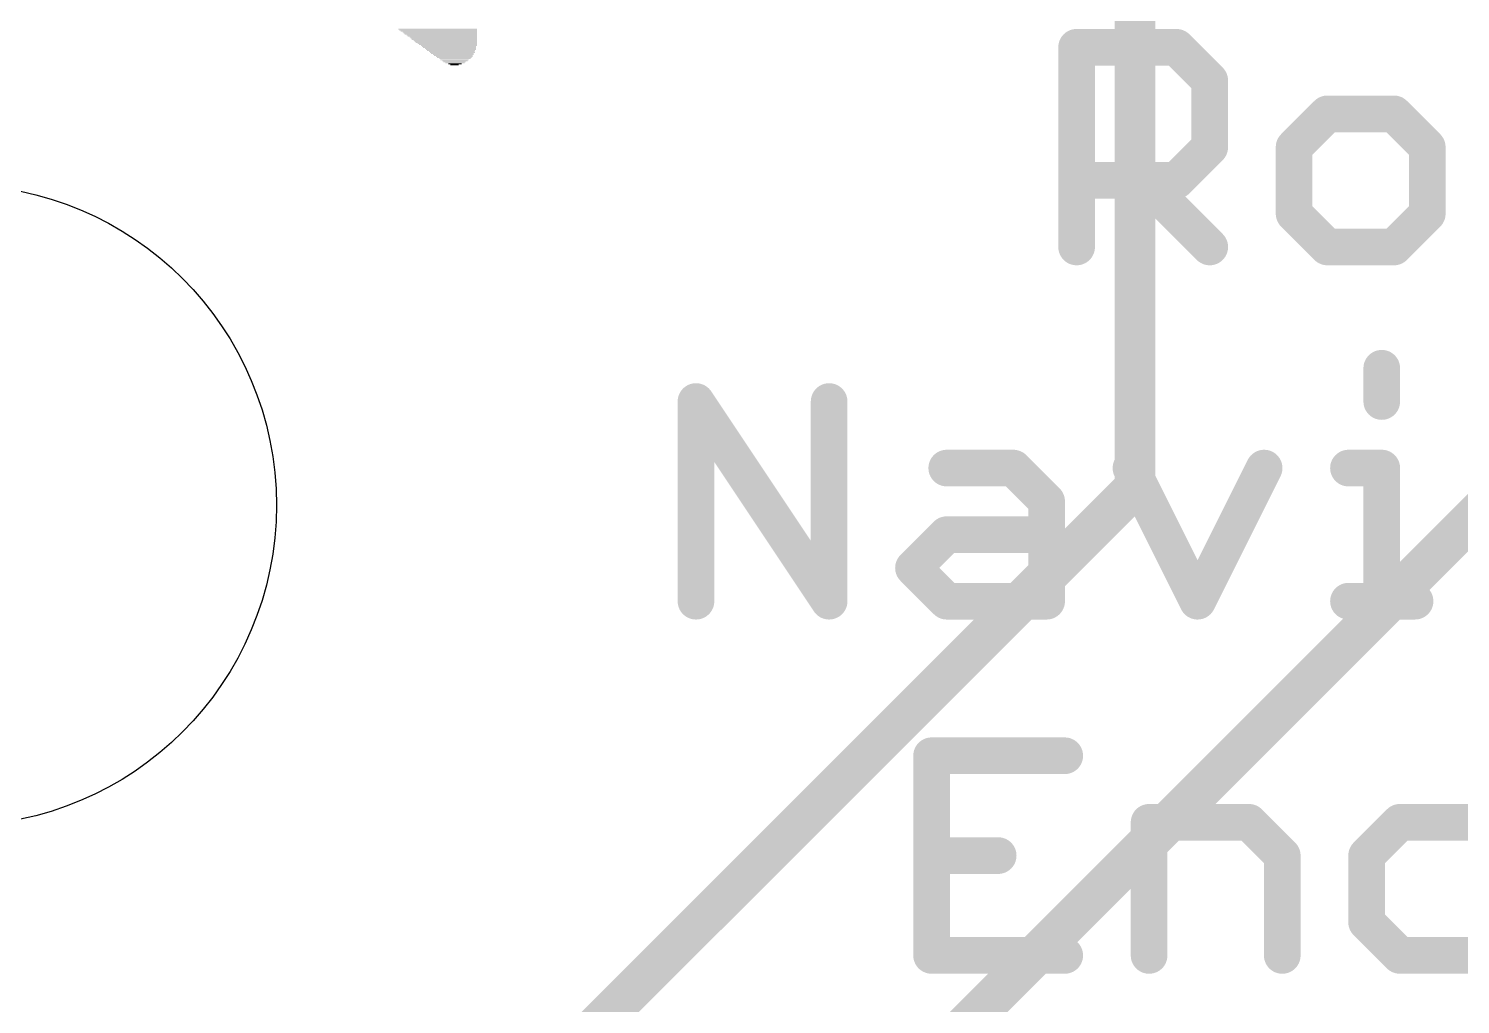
# Model space of a CAD drawing. Extents: x -17.9 to 17.9, y -20.3 to 17.9.
# Drawn here: x -10.15 to -1.22, y 7.49 to 13.58 of the extents above; entities that cross this region are included whole.
import ezdxf

# ---------------------------------------------------------------- set-up
doc = ezdxf.new("R2010")
doc.units = 0
for name, color, linetype in [('16', 132, 'CONTINUOUS'), ('20', 53, 'CONTINUOUS'), ('21', 40, 'CONTINUOUS')]:
    doc.layers.add(name, color=color, linetype=linetype)

# ---------------------------------------------------------------- blocks, each defined once
blk = doc.blocks.new('RECT')
blk.add_solid([(-0.5, -0.5), (0.5, -0.5), (-0.5, 0.5), (0.5, 0.5)])

msp = doc.modelspace()

# ---------------------------------------------------------------- linework, layer by layer
at = {"layer": '16', "const_width": 0.254}
for points in [[(-3.2527, 10.7173), (-3.2527, 16.0796)], [(3.4319, 15.1038), (-9.652, 2.0199)], [(-13.462, 0.508), (-3.2527, 10.7173)]]:
    msp.add_lwpolyline(points, dxfattribs=at)
at = {"layer": '16', "const_width": 0.127}
for points in [[(-3.2078, 10.6724, 1), (-3.2976, 10.7622)], [(-3.3162, 10.7173, 1), (-3.1892, 10.7173)]]:
    msp.add_lwpolyline(points, format="xyb", dxfattribs=at)
at = {"layer": '20'}
msp.add_circle((-10.6066, 10.6066), 2, dxfattribs=at)
at = {"layer": '21', "const_width": 0.2286}
for points in [[(-3.6161, 12.2174), (-3.6161, 13.4631)], [(-3.6161, 13.4631), (-2.9933, 13.4631)], [(-2.9933, 13.4631), (-2.7856, 13.2555)], [(-2.7856, 13.2555), (-2.7856, 12.8402)], [(-2.052, 13.0478), (-2.2596, 12.8402)], [(-1.6368, 13.0478), (-2.052, 13.0478)], [(-1.4291, 12.8402), (-1.6368, 13.0478)], [(-2.7856, 12.8402), (-2.9933, 12.6326)], [(-2.2596, 12.8402), (-2.2596, 12.425)], [(-1.4291, 12.425), (-1.4291, 12.8402)], [(-2.9933, 12.6326), (-3.6161, 12.6326)], [(-3.2009, 12.6326), (-2.7856, 12.2174)], [(-2.2596, 12.425), (-2.052, 12.2174)], [(-1.6368, 12.2174), (-1.4291, 12.425)], [(-2.052, 12.2174), (-1.6368, 12.2174)], [(-1.7128, 11.4609), (-1.7128, 11.2533)], [(-5.99, 10.0076), (-5.99, 11.2533)], [(-5.99, 11.2533), (-5.1595, 10.0076)], [(-5.1595, 10.0076), (-5.1595, 11.2533)], [(-4.4259, 10.838), (-4.0106, 10.838)], [(-4.0106, 10.838), (-3.803, 10.6304)], [(-3.277, 10.838), (-2.8617, 10.0076)], [(-2.8617, 10.0076), (-2.4465, 10.838)], [(-1.9205, 10.838), (-1.7128, 10.838)], [(-1.7128, 10.838), (-1.7128, 10.0076)], [(-3.803, 10.6304), (-3.803, 10.0076)], [(-4.6335, 10.2152), (-4.4259, 10.4228)], [(-4.4259, 10.4228), (-3.803, 10.4228)], [(-4.4259, 10.0076), (-4.6335, 10.2152)], [(-3.803, 10.0076), (-4.4259, 10.0076)], [(-1.9205, 10.0076), (-1.5052, 10.0076)], [(-3.69, 9.0435), (-4.5204, 9.0435)], [(-4.5204, 9.0435), (-4.5204, 7.7978)], [(-3.1639, 7.7978), (-3.1639, 8.6282)], [(-3.1639, 8.6282), (-2.5411, 8.6282)], [(-2.5411, 8.6282), (-2.3335, 8.4206)], [(-1.5998, 8.6282), (-1.8074, 8.4206)], [(-0.977, 8.6282), (-1.5998, 8.6282)], [(-4.5204, 8.4206), (-4.1052, 8.4206)], [(-2.3335, 8.4206), (-2.3335, 7.7978)], [(-1.8074, 8.4206), (-1.8074, 8.0054)], [(-1.8074, 8.0054), (-1.5998, 7.7978)], [(-4.5204, 7.7978), (-3.69, 7.7978)], [(-1.5998, 7.7978), (-0.977, 7.7978)]]:
    msp.add_lwpolyline(points, dxfattribs=at)
at = {"layer": '21', "const_width": 0.1143}
for points in [[(-3.5589, 13.4631, 1), (-3.6732, 13.4631)], [(-3.6161, 13.5202, 1), (-3.6161, 13.4059)], [(-2.9528, 13.5035, 1), (-3.0337, 13.4227)], [(-2.9933, 13.4059, 1), (-2.9933, 13.5202)], [(-2.7285, 13.2555, 1), (-2.8428, 13.2555)], [(-2.8261, 13.215, 1), (-2.7452, 13.2959)], [(-2.052, 13.105, 1), (-2.052, 12.9907)], [(-2.0116, 13.0074, 1), (-2.0924, 13.0883)], [(-1.5963, 13.0883, 1), (-1.6772, 13.0074)], [(-1.6368, 12.9907, 1), (-1.6368, 13.105)], [(-2.7452, 12.7998, 1), (-2.8261, 12.8806)], [(-2.2024, 12.8402, 1), (-2.3167, 12.8402)], [(-1.372, 12.8402, 1), (-1.4863, 12.8402)], [(-2.8428, 12.8402, 1), (-2.7285, 12.8402)], [(-2.3, 12.8806, 1), (-2.2192, 12.7998)], [(-1.4696, 12.7998, 1), (-1.3887, 12.8806)], [(-3.6161, 12.6898, 1), (-3.6161, 12.5755)], [(-3.1605, 12.673, 1), (-3.2413, 12.5922)], [(-3.0337, 12.673, 1), (-2.9528, 12.5922)], [(-2.9933, 12.5755, 1), (-2.9933, 12.6898)], [(-2.2192, 12.4654, 1), (-2.3, 12.3846)], [(-1.3887, 12.3846, 1), (-1.4696, 12.4654)], [(-2.3167, 12.425, 1), (-2.2024, 12.425)], [(-1.4863, 12.425, 1), (-1.372, 12.425)], [(-2.052, 12.2746, 1), (-2.052, 12.1603)], [(-1.6368, 12.1603, 1), (-1.6368, 12.2746)], [(-3.6732, 12.2174, 1), (-3.5589, 12.2174)], [(-2.8261, 12.177, 1), (-2.7452, 12.2578)], [(-2.0924, 12.177, 1), (-2.0116, 12.2578)], [(-1.6772, 12.2578, 1), (-1.5963, 12.177)], [(-1.6557, 11.4609, 1), (-1.77, 11.4609)], [(-5.9328, 11.2533, 1), (-6.0471, 11.2533)], [(-5.9424, 11.285, 1), (-6.0375, 11.2216)], [(-5.1024, 11.2533, 1), (-5.2167, 11.2533)], [(-1.77, 11.2533, 1), (-1.6557, 11.2533)], [(-4.4259, 10.8952, 1), (-4.4259, 10.7809)], [(-3.9702, 10.8785, 1), (-4.051, 10.7976)], [(-4.0106, 10.7809, 1), (-4.0106, 10.8952)], [(-3.2258, 10.8636, 1), (-3.3281, 10.8125)], [(-2.3954, 10.8125, 1), (-2.4976, 10.8636)], [(-1.9205, 10.8952, 1), (-1.9205, 10.7809)], [(-1.6557, 10.838, 1), (-1.77, 10.838)], [(-1.7128, 10.7809, 1), (-1.7128, 10.8952)], [(-3.7459, 10.6304, 1), (-3.8602, 10.6304)], [(-3.8434, 10.59, 1), (-3.7626, 10.6708)], [(-4.4259, 10.48, 1), (-4.4259, 10.3657)], [(-4.3854, 10.3824, 1), (-4.4663, 10.4632)], [(-3.803, 10.3657, 1), (-3.803, 10.48)], [(-4.5931, 10.2556, 1), (-4.6739, 10.1748)], [(-4.6739, 10.2556, 1), (-4.5931, 10.1748)], [(-5.2071, 9.9759, 1), (-5.112, 10.0393)], [(-4.4259, 10.0648, 1), (-4.4259, 9.9505)], [(-4.4663, 9.9672, 1), (-4.3854, 10.048)], [(-3.803, 9.9505, 1), (-3.803, 10.0648)], [(-2.9129, 10.0332, 1), (-2.8106, 9.982)], [(-2.9129, 9.982, 1), (-2.8106, 10.0332)], [(-1.9205, 10.0648, 1), (-1.9205, 9.9505)], [(-1.5052, 9.9505, 1), (-1.5052, 10.0648)], [(-6.0471, 10.0076, 1), (-5.9328, 10.0076)], [(-5.2167, 10.0076, 1), (-5.1024, 10.0076)], [(-3.8602, 10.0076, 1), (-3.7459, 10.0076)], [(-1.77, 10.0076, 1), (-1.6557, 10.0076)], [(-4.4633, 9.0435, 1), (-4.5776, 9.0435)], [(-4.5204, 9.1006, 1), (-4.5204, 8.9863)], [(-3.69, 8.9863, 1), (-3.69, 9.1006)], [(-3.1068, 8.6282, 1), (-3.2211, 8.6282)], [(-3.1639, 8.6854, 1), (-3.1639, 8.5711)], [(-2.5007, 8.6687, 1), (-2.5815, 8.5878)], [(-2.5411, 8.5711, 1), (-2.5411, 8.6854)], [(-1.5998, 8.6854, 1), (-1.5998, 8.5711)], [(-1.5594, 8.5878, 1), (-1.6402, 8.6687)], [(-4.5204, 8.4778, 1), (-4.5204, 8.3635)], [(-4.1052, 8.3635, 1), (-4.1052, 8.4778)], [(-2.2763, 8.4206, 1), (-2.3906, 8.4206)], [(-2.3739, 8.3802, 1), (-2.2931, 8.461)], [(-1.7503, 8.4206, 1), (-1.8646, 8.4206)], [(-1.8478, 8.461, 1), (-1.767, 8.3802)], [(-1.8646, 8.0054, 1), (-1.7503, 8.0054)], [(-1.767, 8.0458, 1), (-1.8478, 7.965)], [(-4.5204, 7.855, 1), (-4.5204, 7.7407)], [(-3.69, 7.7407, 1), (-3.69, 7.855)], [(-1.5998, 7.855, 1), (-1.5998, 7.7407)], [(-1.6402, 7.7574, 1), (-1.5594, 7.8382)], [(-4.5776, 7.7978, 1), (-4.4633, 7.7978)], [(-3.2211, 7.7978, 1), (-3.1068, 7.7978)], [(-2.3906, 7.7978, 1), (-2.2763, 7.7978)]]:
    msp.add_lwpolyline(points, format="xyb", dxfattribs=at)

# ---------------------------------------------------------------- block references
at = {"layer": '21'}
for p, xscale, yscale in [((-7.601, 13.5763), 0.4889, 0.0064), ((-7.5978, 13.57), 0.4826, 0.0063), ((-7.5946, 13.5636), 0.4762, 0.0064), ((-7.5883, 13.5572), 0.4635, 0.0063), ((-7.5851, 13.5509), 0.4572, 0.0064), ((-7.5819, 13.5446), 0.4508, 0.0063), ((-7.5756, 13.5382), 0.4381, 0.0064), ((-7.5724, 13.5319), 0.4318, 0.0063), ((-7.5661, 13.5255), 0.4191, 0.0064), ((-7.5629, 13.5191), 0.4127, 0.0063), ((-7.5597, 13.5128), 0.4064, 0.0064), ((-7.5534, 13.5065), 0.3937, 0.0063), ((-7.5502, 13.5001), 0.3873, 0.0064), ((-7.547, 13.4938), 0.381, 0.0063), ((-7.5407, 13.4874), 0.3683, 0.0064), ((-7.5375, 13.4811), 0.3619, 0.0063), ((-7.5311, 13.4747), 0.3492, 0.0064), ((-7.5311, 13.4684), 0.3366, 0.0063), ((-7.5279, 13.462), 0.3302, 0.0064), ((-7.5216, 13.4557), 0.3175, 0.0063), ((-7.5184, 13.4493), 0.3112, 0.0064), ((-7.5184, 13.443), 0.2984, 0.0063), ((-7.5121, 13.4366), 0.2857, 0.0064), ((-7.5089, 13.4303), 0.2794, 0.0063), ((-7.5089, 13.4239), 0.2667, 0.0064), ((-7.5025, 13.4176), 0.254, 0.0063), ((-7.5026, 13.4112), 0.2413, 0.0064), ((-7.4962, 13.4049), 0.2286, 0.0063), ((-7.4962, 13.3985), 0.2159, 0.0064), ((-7.493, 13.3922), 0.1968, 0.0063), ((-7.4962, 13.3858), 0.1778, 0.0064), ((-7.493, 13.3795), 0.1588, 0.0063), ((-7.4962, 13.3731), 0.1397, 0.0064), ((-7.493, 13.3668), 0.1206, 0.0063), ((-7.493, 13.3604), 0.0826, 0.0064), ((-7.4962, 13.3541), 0.0508, 0.0063)]:
    msp.add_blockref('RECT', p, dxfattribs=dict(at, xscale=xscale, yscale=yscale))

doc.saveas('drawing.dxf')
